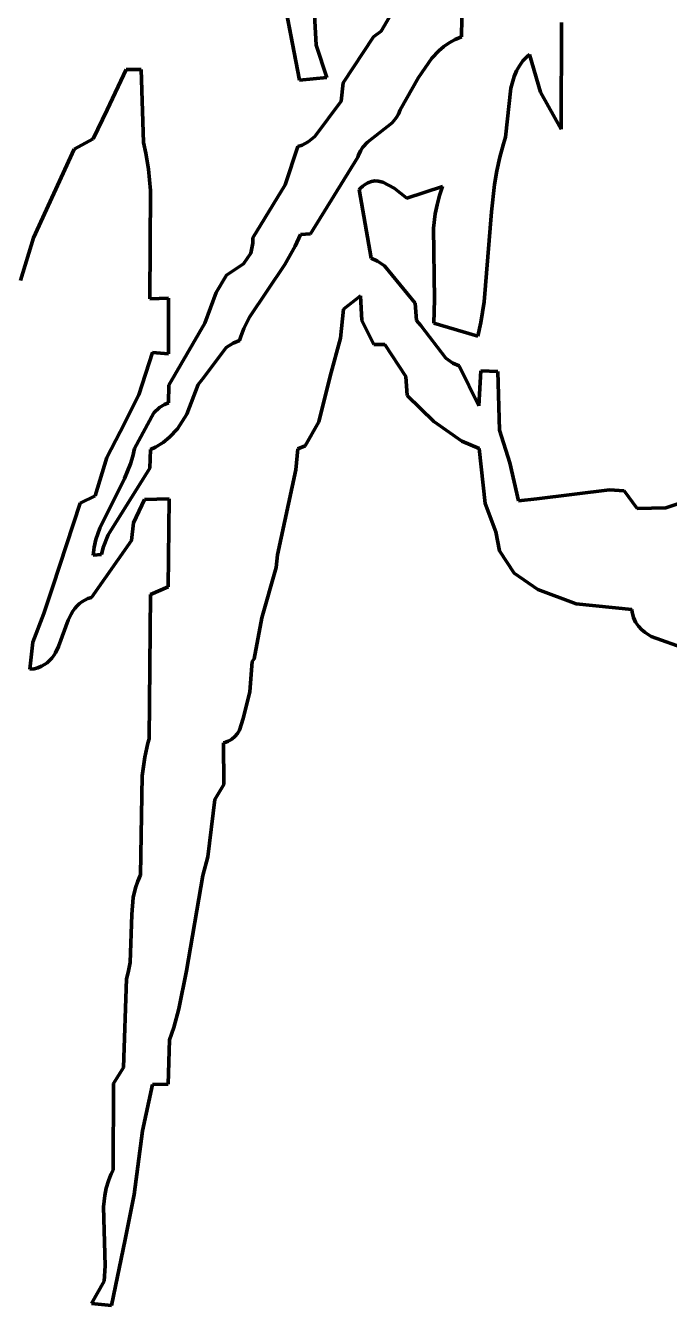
# Model space of a CAD drawing. Header units: millimetres. Extents: x 0 to 7.9, y 0 to 11.
# Drawn here: x 4.019 to 4.996, y 1.93 to 3.872 of the extents above; entities that cross this region are included whole.
import ezdxf

# ---------------------------------------------------------------- set-up
doc = ezdxf.new("R2010")
doc.units = ezdxf.units.MM
doc.layers.add('color#010101ff', color=7, linetype='CONTINUOUS', lineweight=100)
doc.layers.add('color#ffffffff', color=7, linetype='CONTINUOUS', lineweight=100)

msp = doc.modelspace()

# ---------------------------------------------------------------- linework, layer by layer
at = {"layer": 'color#010101ff'}
for p, q in [((4.4024, 3.9586), (4.435, 3.7894)), ((4.5932, 3.9227), (4.5589, 3.8635)), ((4.4602, 3.8424), (4.4576, 3.8885)), ((4.6808, 3.855), (4.6814, 3.8833)), ((4.8327, 3.8766), (4.8319, 3.7149)), ((4.5473, 3.8549), (4.5013, 3.7855)), ((4.5589, 3.8635), (4.5473, 3.8549)), ((4.6539, 3.8402), (4.6621, 3.846)), ((4.6621, 3.846), (4.6711, 3.851)), ((4.6711, 3.851), (4.6808, 3.855)), ((4.4765, 3.7936), (4.4602, 3.8424)), ((4.6358, 3.8229), (4.6462, 3.8338)), ((4.6462, 3.8338), (4.6539, 3.8402)), ((4.7838, 3.8283), (4.7802, 3.8252)), ((4.8004, 3.7711), (4.7838, 3.8283)), ((4.6153, 3.7936), (4.6358, 3.8229)), ((4.7685, 3.8111), (4.7641, 3.8033)), ((4.7739, 3.8184), (4.7685, 3.8111)), ((4.7802, 3.8252), (4.7739, 3.8184)), ((4.1716, 3.8056), (4.1428, 3.7442)), ((4.1942, 3.8056), (4.1716, 3.8056)), ((4.1978, 3.6945), (4.1942, 3.8056)), ((4.435, 3.7894), (4.4765, 3.7936)), ((4.5878, 3.7445), (4.6153, 3.7936)), ((4.7605, 3.795), (4.7553, 3.7773)), ((4.7641, 3.8033), (4.7605, 3.795)), ((4.5013, 3.7855), (4.4982, 3.7576)), ((4.7553, 3.7773), (4.7474, 3.7028)), ((4.8319, 3.7149), (4.8004, 3.7711)), ((4.4982, 3.7576), (4.458, 3.7038)), ((4.1428, 3.7442), (4.1218, 3.7001)), ((4.5753, 3.7243), (4.5817, 3.732)), ((4.5817, 3.732), (4.5852, 3.7379)), ((4.5852, 3.7379), (4.5878, 3.7445)), ((4.5379, 3.6951), (4.5753, 3.7243)), ((4.1218, 3.7001), (4.0927, 3.6844)), ((4.2016, 3.6785), (4.1978, 3.6945)), ((4.4388, 3.6909), (4.432, 3.6886)), ((4.4477, 3.6956), (4.4388, 3.6909)), ((4.458, 3.7038), (4.4477, 3.6956)), ((4.5311, 3.6877), (4.5379, 3.6951)), ((4.7442, 3.6927), (4.7387, 3.6723)), ((4.7474, 3.7028), (4.7442, 3.6927)), ((4.0927, 3.6844), (4.031, 3.5501)), ((4.2056, 3.6543), (4.2016, 3.6785)), ((4.432, 3.6886), (4.4132, 3.6305)), ((4.4514, 3.5563), (4.5233, 3.6722)), ((4.5233, 3.6722), (4.5245, 3.6757)), ((4.5245, 3.6757), (4.5274, 3.682)), ((4.5274, 3.682), (4.5311, 3.6877)), ((4.7387, 3.6723), (4.7343, 3.6518)), ((4.2085, 3.6217), (4.2056, 3.6543)), ((4.7343, 3.6518), (4.7309, 3.6311)), ((4.5387, 3.6335), (4.5334, 3.6304)), ((4.5439, 3.6354), (4.5387, 3.6335)), ((4.549, 3.6363), (4.5439, 3.6354)), ((4.554, 3.6362), (4.549, 3.6363)), ((4.5614, 3.6345), (4.554, 3.6362)), ((4.5784, 3.6252), (4.5614, 3.6345)), ((4.2076, 3.4573), (4.2085, 3.6217)), ((4.4132, 3.6305), (4.3641, 3.5502)), ((4.5281, 3.626), (4.5254, 3.6232)), ((4.5254, 3.6232), (4.5437, 3.519)), ((4.5308, 3.6283), (4.5281, 3.626)), ((4.5334, 3.6304), (4.5308, 3.6283)), ((4.5976, 3.6103), (4.5784, 3.6252)), ((4.652, 3.6277), (4.5976, 3.6103)), ((4.6435, 3.6002), (4.6472, 3.6141)), ((4.6472, 3.6141), (4.652, 3.6277)), ((4.7309, 3.6311), (4.7262, 3.5893)), ((4.6408, 3.5862), (4.6435, 3.6002)), ((4.6383, 3.5649), (4.6408, 3.5862)), ((4.7262, 3.5893), (4.7153, 3.4527)), ((4.4283, 3.5375), (4.4361, 3.5552)), ((4.4361, 3.5552), (4.4514, 3.5563)), ((4.6397, 3.4563), (4.6383, 3.5649)), ((4.031, 3.5501), (4.0111, 3.4853)), ((4.3641, 3.5419), (4.3607, 3.527)), ((4.3641, 3.5502), (4.3641, 3.5419)), ((4.4124, 3.5097), (4.4283, 3.5375)), ((4.3607, 3.527), (4.35, 3.5106)), ((4.5437, 3.519), (4.5531, 3.5148)), ((4.35, 3.5106), (4.3242, 3.4934)), ((4.3591, 3.4297), (4.4124, 3.5097)), ((4.5531, 3.5148), (4.5639, 3.5073)), ((4.5639, 3.5073), (4.6103, 3.4509)), ((4.3242, 3.4934), (4.3082, 3.4669)), ((4.2357, 3.4587), (4.2076, 3.4573)), ((4.2357, 3.3738), (4.2357, 3.4587)), ((4.3082, 3.4669), (4.2913, 3.4206)), ((4.5272, 3.4619), (4.5016, 3.4418)), ((4.5292, 3.4244), (4.5272, 3.4619)), ((4.5016, 3.4418), (4.4972, 3.3976)), ((4.6103, 3.4509), (4.6124, 3.4244)), ((4.6388, 3.4204), (4.6397, 3.4563)), ((4.7153, 3.4527), (4.7102, 3.4215)), ((4.2913, 3.4206), (4.2364, 3.3264)), ((4.3505, 3.4124), (4.3591, 3.4297)), ((4.5478, 3.3884), (4.5292, 3.4244)), ((4.6124, 3.4244), (4.6187, 3.4169)), ((4.7056, 3.4009), (4.6388, 3.4204)), ((4.7102, 3.4215), (4.7056, 3.4009)), ((4.3437, 3.394), (4.3458, 3.4003)), ((4.3458, 3.4003), (4.3505, 3.4124)), ((4.6187, 3.4169), (4.6568, 3.3672)), ((4.289, 3.3374), (4.3237, 3.3834)), ((4.3237, 3.3834), (4.3343, 3.3904)), ((4.3343, 3.3904), (4.3437, 3.394)), ((4.4972, 3.3976), (4.4811, 3.3403)), ((4.5642, 3.3882), (4.5478, 3.3884)), ((4.5962, 3.3396), (4.5642, 3.3882)), ((4.1909, 3.312), (4.2117, 3.3761)), ((4.2117, 3.3761), (4.2357, 3.3738)), ((4.6568, 3.3672), (4.6676, 3.3599)), ((4.6676, 3.3599), (4.677, 3.356)), ((4.677, 3.356), (4.7068, 3.295)), ((4.7068, 3.295), (4.71, 3.3481)), ((4.71, 3.3481), (4.736, 3.347)), ((4.736, 3.347), (4.7385, 3.2583)), ((4.2364, 3.3264), (4.2361, 3.2995)), ((4.2639, 3.2823), (4.2812, 3.3272)), ((4.2812, 3.3272), (4.289, 3.3374)), ((4.4811, 3.3403), (4.464, 3.271)), ((4.598, 3.311), (4.5962, 3.3396)), ((4.1627, 3.2556), (4.1909, 3.312)), ((4.6387, 3.2712), (4.598, 3.311)), ((4.2135, 3.2843), (4.1844, 3.2305)), ((4.2221, 3.2924), (4.2135, 3.2843)), ((4.23, 3.2971), (4.2221, 3.2924)), ((4.2361, 3.2995), (4.23, 3.2971)), ((4.2495, 3.2601), (4.2639, 3.2823)), ((4.464, 3.271), (4.4433, 3.2344)), ((4.6812, 3.2416), (4.6387, 3.2712)), ((4.1423, 3.2166), (4.1627, 3.2556)), ((4.2276, 3.2392), (4.2376, 3.2474)), ((4.2376, 3.2474), (4.2495, 3.2601)), ((4.7385, 3.2583), (4.754, 3.2088)), ((4.1844, 3.2305), (4.1817, 3.2187)), ((4.2076, 3.2005), (4.2084, 3.2288)), ((4.2084, 3.2288), (4.2164, 3.2324)), ((4.2164, 3.2324), (4.2276, 3.2392)), ((4.4324, 3.2296), (4.4294, 3.1982)), ((4.4433, 3.2344), (4.4324, 3.2296)), ((4.7076, 3.2304), (4.6812, 3.2416)), ((4.7164, 3.1468), (4.7076, 3.2304)), ((4.1244, 3.1584), (4.1423, 3.2166)), ((4.1781, 3.2072), (4.1689, 3.1849)), ((4.1817, 3.2187), (4.1781, 3.2072)), ((4.754, 3.2088), (4.7674, 3.1511)), ((4.1441, 3.0993), (4.2076, 3.2005)), ((4.4294, 3.1982), (4.4013, 3.0688)), ((4.1689, 3.1849), (4.1315, 3.1092)), ((4.7951, 3.1537), (4.9052, 3.1677)), ((4.9052, 3.1677), (4.9276, 3.1663)), ((4.9276, 3.1663), (4.9471, 3.1392)), ((4.0602, 3.0207), (4.1017, 3.1474)), ((4.1017, 3.1474), (4.1244, 3.1584)), ((4.1996, 3.1527), (4.1829, 3.1176)), ((4.2368, 3.154), (4.1996, 3.1527)), ((4.2353, 3.0203), (4.2368, 3.154)), ((4.7326, 3.1039), (4.7164, 3.1468)), ((4.7674, 3.1511), (4.7951, 3.1537)), ((4.9907, 3.1404), (5.0416, 3.1569)), ((4.9471, 3.1392), (4.9907, 3.1404)), ((4.1315, 3.1092), (4.1258, 3.0922)), ((4.1829, 3.1176), (4.1797, 3.0909)), ((4.1797, 3.0909), (4.1192, 3.0043)), ((4.1258, 3.0922), (4.1231, 3.0805)), ((4.1368, 3.0799), (4.1441, 3.0993)), ((4.7383, 3.075), (4.7326, 3.1039)), ((4.1231, 3.0805), (4.1215, 3.0684)), ((4.1215, 3.0684), (4.134, 3.0697)), ((4.134, 3.0697), (4.1368, 3.0799)), ((4.4013, 3.0688), (4.3991, 3.0499)), ((4.7605, 3.0409), (4.7383, 3.075)), ((4.3991, 3.0499), (4.3775, 2.9736)), ((4.7965, 3.0165), (4.7605, 3.0409)), ((4.0465, 2.9798), (4.0602, 3.0207)), ((4.2087, 3.0086), (4.2353, 3.0203)), ((4.8548, 2.9945), (4.7965, 3.0165)), ((4.0968, 2.9912), (4.0936, 2.9874)), ((4.1004, 2.9946), (4.0968, 2.9912)), ((4.1043, 2.9977), (4.1004, 2.9946)), ((4.1088, 3.0004), (4.1043, 2.9977)), ((4.1137, 3.0026), (4.1088, 3.0004)), ((4.1192, 3.0043), (4.1137, 3.0026)), ((4.2067, 2.7899), (4.2087, 3.0086)), ((4.939, 2.9859), (4.8548, 2.9945)), ((4.0302, 2.9363), (4.0465, 2.9798)), ((4.0883, 2.979), (4.0838, 2.9697)), ((4.0908, 2.9833), (4.0883, 2.979)), ((4.0936, 2.9874), (4.0908, 2.9833)), ((4.3775, 2.9736), (4.3658, 2.9113)), ((4.9397, 2.9817), (4.939, 2.9859)), ((4.9406, 2.9777), (4.9397, 2.9817)), ((4.9418, 2.9739), (4.9406, 2.9777)), ((4.9433, 2.9703), (4.9418, 2.9739)), ((4.0838, 2.9697), (4.0692, 2.9296)), ((4.945, 2.967), (4.9433, 2.9703)), ((4.9491, 2.9609), (4.945, 2.967)), ((4.9539, 2.9556), (4.9491, 2.9609)), ((4.9594, 2.9509), (4.9539, 2.9556)), ((4.0256, 2.8952), (4.0302, 2.9363)), ((4.9688, 2.945), (4.9594, 2.9509)), ((5.0226, 2.9257), (4.9688, 2.945)), ((4.0619, 2.9162), (4.0589, 2.9122)), ((4.0646, 2.9204), (4.0619, 2.9162)), ((4.0692, 2.9296), (4.0646, 2.9204)), ((4.0319, 2.8962), (4.0256, 2.8952)), ((4.0377, 2.8977), (4.0319, 2.8962)), ((4.0429, 2.8998), (4.0377, 2.8977)), ((4.0476, 2.9023), (4.0429, 2.8998)), ((4.0518, 2.9052), (4.0476, 2.9023)), ((4.0555, 2.9085), (4.0518, 2.9052)), ((4.0589, 2.9122), (4.0555, 2.9085)), ((4.3629, 2.9072), (4.3596, 2.8612)), ((4.3658, 2.9113), (4.3629, 2.9072)), ((4.3596, 2.8612), (4.3494, 2.8204)), ((4.3494, 2.8204), (4.3436, 2.8027)), ((4.3405, 2.7976), (4.3367, 2.7931)), ((4.3436, 2.8027), (4.3405, 2.7976)), ((4.1999, 2.7619), (4.2047, 2.7829)), ((4.2047, 2.7829), (4.2067, 2.7899)), ((4.3231, 2.7849), (4.3195, 2.7839)), ((4.3195, 2.7839), (4.3199, 2.7202)), ((4.3264, 2.7861), (4.3231, 2.7849)), ((4.3293, 2.7876), (4.3264, 2.7861)), ((4.3321, 2.7892), (4.3293, 2.7876)), ((4.3367, 2.7931), (4.3321, 2.7892)), ((4.196, 2.7336), (4.1999, 2.7619)), ((4.1935, 2.5833), (4.196, 2.7336)), ((4.3199, 2.7202), (4.3061, 2.6977)), ((4.3061, 2.6977), (4.2956, 2.6106)), ((4.2956, 2.6106), (4.2879, 2.5823)), ((4.1892, 2.5736), (4.1935, 2.5833)), ((4.1825, 2.5487), (4.1858, 2.5637)), ((4.1858, 2.5637), (4.1892, 2.5736)), ((4.2879, 2.5823), (4.2634, 2.4374)), ((4.1803, 2.5231), (4.1825, 2.5487)), ((4.1778, 2.4504), (4.1803, 2.5231)), ((4.1745, 2.4352), (4.1778, 2.4504)), ((4.1722, 2.4254), (4.1745, 2.4352)), ((4.2634, 2.4374), (4.2518, 2.3799)), ((4.1675, 2.2911), (4.1722, 2.4254)), ((4.2518, 2.3799), (4.2439, 2.3516)), ((4.2439, 2.3516), (4.2375, 2.333)), ((4.2375, 2.333), (4.2355, 2.2656)), ((4.1524, 2.2665), (4.1675, 2.2911)), ((4.1518, 2.135), (4.1524, 2.2665)), ((4.2118, 2.2651), (4.1963, 2.1949)), ((4.2355, 2.2656), (4.2118, 2.2651)), ((4.1963, 2.1949), (4.1839, 2.098)), ((4.1413, 2.1079), (4.1446, 2.1189)), ((4.1446, 2.1189), (4.1467, 2.1244)), ((4.1467, 2.1244), (4.1491, 2.1297)), ((4.1491, 2.1297), (4.1518, 2.135)), ((4.1391, 2.0966), (4.1413, 2.1079)), ((4.1839, 2.098), (4.1699, 2.0299)), ((4.1373, 2.0793), (4.1391, 2.0966)), ((4.1397, 1.99), (4.1373, 2.0793)), ((4.1699, 2.0299), (4.1493, 1.9299)), ((4.1382, 1.9666), (4.1397, 1.99)), ((4.1188, 1.9329), (4.1382, 1.9666)), ((4.1493, 1.9299), (4.1188, 1.9329))]:
    msp.add_line(p, q, dxfattribs=at)
at = {"layer": 'color#ffffffff'}
for p, q in [((4.435, 3.7894), (4.4024, 3.9586)), ((4.5589, 3.8635), (4.5932, 3.9227)), ((4.4576, 3.8885), (4.4602, 3.8424)), ((4.6814, 3.8833), (4.6808, 3.855)), ((4.8319, 3.7149), (4.8327, 3.8766)), ((4.5013, 3.7855), (4.5473, 3.8549)), ((4.5473, 3.8549), (4.5589, 3.8635)), ((4.6621, 3.846), (4.6539, 3.8402)), ((4.6711, 3.851), (4.6621, 3.846)), ((4.6808, 3.855), (4.6711, 3.851)), ((4.4602, 3.8424), (4.4765, 3.7936)), ((4.6462, 3.8338), (4.6358, 3.8229)), ((4.6539, 3.8402), (4.6462, 3.8338)), ((4.7802, 3.8252), (4.7838, 3.8283)), ((4.7838, 3.8283), (4.8004, 3.7711)), ((4.6358, 3.8229), (4.6153, 3.7936)), ((4.7641, 3.8033), (4.7685, 3.8111)), ((4.7685, 3.8111), (4.7739, 3.8184)), ((4.7739, 3.8184), (4.7802, 3.8252)), ((4.1428, 3.7442), (4.1716, 3.8056)), ((4.1716, 3.8056), (4.1942, 3.8056)), ((4.1942, 3.8056), (4.1978, 3.6945)), ((4.4765, 3.7936), (4.435, 3.7894)), ((4.6153, 3.7936), (4.5878, 3.7445)), ((4.7553, 3.7773), (4.7605, 3.795)), ((4.7605, 3.795), (4.7641, 3.8033)), ((4.4982, 3.7576), (4.5013, 3.7855)), ((4.7474, 3.7028), (4.7553, 3.7773)), ((4.8004, 3.7711), (4.8319, 3.7149)), ((4.458, 3.7038), (4.4982, 3.7576)), ((4.1218, 3.7001), (4.1428, 3.7442)), ((4.5817, 3.732), (4.5753, 3.7243)), ((4.5852, 3.7379), (4.5817, 3.732)), ((4.5878, 3.7445), (4.5852, 3.7379)), ((4.5753, 3.7243), (4.5379, 3.6951)), ((4.0927, 3.6844), (4.1218, 3.7001)), ((4.1978, 3.6945), (4.2016, 3.6785)), ((4.432, 3.6886), (4.4388, 3.6909)), ((4.4388, 3.6909), (4.4477, 3.6956)), ((4.4477, 3.6956), (4.458, 3.7038)), ((4.5379, 3.6951), (4.5311, 3.6877)), ((4.7387, 3.6723), (4.7442, 3.6927)), ((4.7442, 3.6927), (4.7474, 3.7028)), ((4.031, 3.5501), (4.0927, 3.6844)), ((4.2016, 3.6785), (4.2056, 3.6543)), ((4.4132, 3.6305), (4.432, 3.6886)), ((4.5233, 3.6722), (4.4514, 3.5563)), ((4.5245, 3.6757), (4.5233, 3.6722)), ((4.5274, 3.682), (4.5245, 3.6757)), ((4.5311, 3.6877), (4.5274, 3.682)), ((4.7343, 3.6518), (4.7387, 3.6723)), ((4.2056, 3.6543), (4.2085, 3.6217)), ((4.7309, 3.6311), (4.7343, 3.6518)), ((4.5334, 3.6304), (4.5387, 3.6335)), ((4.5387, 3.6335), (4.5439, 3.6354)), ((4.5439, 3.6354), (4.549, 3.6363)), ((4.549, 3.6363), (4.554, 3.6362)), ((4.554, 3.6362), (4.5614, 3.6345)), ((4.5614, 3.6345), (4.5784, 3.6252)), ((4.2085, 3.6217), (4.2076, 3.4573)), ((4.3641, 3.5502), (4.4132, 3.6305)), ((4.5254, 3.6232), (4.5281, 3.626)), ((4.5437, 3.519), (4.5254, 3.6232)), ((4.5281, 3.626), (4.5308, 3.6283)), ((4.5308, 3.6283), (4.5334, 3.6304)), ((4.5784, 3.6252), (4.5976, 3.6103)), ((4.5976, 3.6103), (4.652, 3.6277)), ((4.6472, 3.6141), (4.6435, 3.6002)), ((4.652, 3.6277), (4.6472, 3.6141)), ((4.7262, 3.5893), (4.7309, 3.6311)), ((4.6435, 3.6002), (4.6408, 3.5862)), ((4.6408, 3.5862), (4.6383, 3.5649)), ((4.7153, 3.4527), (4.7262, 3.5893)), ((4.4361, 3.5552), (4.4283, 3.5375)), ((4.4514, 3.5563), (4.4361, 3.5552)), ((4.6383, 3.5649), (4.6397, 3.4563)), ((4.0111, 3.4853), (4.031, 3.5501)), ((4.3607, 3.527), (4.3641, 3.5419)), ((4.3641, 3.5419), (4.3641, 3.5502)), ((4.4283, 3.5375), (4.4124, 3.5097)), ((4.35, 3.5106), (4.3607, 3.527)), ((4.5531, 3.5148), (4.5437, 3.519)), ((4.3242, 3.4934), (4.35, 3.5106)), ((4.4124, 3.5097), (4.3591, 3.4297)), ((4.5639, 3.5073), (4.5531, 3.5148)), ((4.6103, 3.4509), (4.5639, 3.5073)), ((4.3082, 3.4669), (4.3242, 3.4934)), ((4.2076, 3.4573), (4.2357, 3.4587)), ((4.2357, 3.4587), (4.2357, 3.3738)), ((4.2913, 3.4206), (4.3082, 3.4669)), ((4.5016, 3.4418), (4.5272, 3.4619)), ((4.5272, 3.4619), (4.5292, 3.4244)), ((4.4972, 3.3976), (4.5016, 3.4418)), ((4.6124, 3.4244), (4.6103, 3.4509)), ((4.6397, 3.4563), (4.6388, 3.4204)), ((4.7102, 3.4215), (4.7153, 3.4527)), ((4.2364, 3.3264), (4.2913, 3.4206)), ((4.3591, 3.4297), (4.3505, 3.4124)), ((4.5292, 3.4244), (4.5478, 3.3884)), ((4.6187, 3.4169), (4.6124, 3.4244)), ((4.6388, 3.4204), (4.7056, 3.4009)), ((4.7056, 3.4009), (4.7102, 3.4215)), ((4.3458, 3.4003), (4.3437, 3.394)), ((4.3505, 3.4124), (4.3458, 3.4003)), ((4.6568, 3.3672), (4.6187, 3.4169)), ((4.3237, 3.3834), (4.289, 3.3374)), ((4.3343, 3.3904), (4.3237, 3.3834)), ((4.3437, 3.394), (4.3343, 3.3904)), ((4.4811, 3.3403), (4.4972, 3.3976)), ((4.5478, 3.3884), (4.5642, 3.3882)), ((4.5642, 3.3882), (4.5962, 3.3396)), ((4.2117, 3.3761), (4.1909, 3.312)), ((4.2357, 3.3738), (4.2117, 3.3761)), ((4.6676, 3.3599), (4.6568, 3.3672)), ((4.677, 3.356), (4.6676, 3.3599)), ((4.7068, 3.295), (4.677, 3.356)), ((4.71, 3.3481), (4.7068, 3.295)), ((4.736, 3.347), (4.71, 3.3481)), ((4.7385, 3.2583), (4.736, 3.347)), ((4.2361, 3.2995), (4.2364, 3.3264)), ((4.2812, 3.3272), (4.2639, 3.2823)), ((4.289, 3.3374), (4.2812, 3.3272)), ((4.464, 3.271), (4.4811, 3.3403)), ((4.5962, 3.3396), (4.598, 3.311)), ((4.1909, 3.312), (4.1627, 3.2556)), ((4.598, 3.311), (4.6387, 3.2712)), ((4.1844, 3.2305), (4.2135, 3.2843)), ((4.2135, 3.2843), (4.2221, 3.2924)), ((4.2221, 3.2924), (4.23, 3.2971)), ((4.23, 3.2971), (4.2361, 3.2995)), ((4.2639, 3.2823), (4.2495, 3.2601)), ((4.4433, 3.2344), (4.464, 3.271)), ((4.6387, 3.2712), (4.6812, 3.2416)), ((4.1627, 3.2556), (4.1423, 3.2166)), ((4.2376, 3.2474), (4.2276, 3.2392)), ((4.2495, 3.2601), (4.2376, 3.2474)), ((4.754, 3.2088), (4.7385, 3.2583)), ((4.1817, 3.2187), (4.1844, 3.2305)), ((4.2084, 3.2288), (4.2076, 3.2005)), ((4.2164, 3.2324), (4.2084, 3.2288)), ((4.2276, 3.2392), (4.2164, 3.2324)), ((4.4294, 3.1982), (4.4324, 3.2296)), ((4.4324, 3.2296), (4.4433, 3.2344)), ((4.6812, 3.2416), (4.7076, 3.2304)), ((4.7076, 3.2304), (4.7164, 3.1468)), ((4.1423, 3.2166), (4.1244, 3.1584)), ((4.1689, 3.1849), (4.1781, 3.2072)), ((4.1781, 3.2072), (4.1817, 3.2187)), ((4.7674, 3.1511), (4.754, 3.2088)), ((4.2076, 3.2005), (4.1441, 3.0993)), ((4.4013, 3.0688), (4.4294, 3.1982)), ((4.1315, 3.1092), (4.1689, 3.1849)), ((4.9052, 3.1677), (4.7951, 3.1537)), ((4.9276, 3.1663), (4.9052, 3.1677)), ((4.9471, 3.1392), (4.9276, 3.1663)), ((4.1017, 3.1474), (4.0602, 3.0207)), ((4.1244, 3.1584), (4.1017, 3.1474)), ((4.1829, 3.1176), (4.1996, 3.1527)), ((4.1996, 3.1527), (4.2368, 3.154)), ((4.2368, 3.154), (4.2353, 3.0203)), ((4.7164, 3.1468), (4.7326, 3.1039)), ((4.7951, 3.1537), (4.7674, 3.1511)), ((5.0416, 3.1569), (4.9907, 3.1404)), ((4.9907, 3.1404), (4.9471, 3.1392)), ((4.1258, 3.0922), (4.1315, 3.1092)), ((4.1797, 3.0909), (4.1829, 3.1176)), ((4.1192, 3.0043), (4.1797, 3.0909)), ((4.1231, 3.0805), (4.1258, 3.0922)), ((4.1441, 3.0993), (4.1368, 3.0799)), ((4.7326, 3.1039), (4.7383, 3.075)), ((4.1215, 3.0684), (4.1231, 3.0805)), ((4.134, 3.0697), (4.1215, 3.0684)), ((4.1368, 3.0799), (4.134, 3.0697)), ((4.3991, 3.0499), (4.4013, 3.0688)), ((4.7383, 3.075), (4.7605, 3.0409)), ((4.3775, 2.9736), (4.3991, 3.0499)), ((4.7605, 3.0409), (4.7965, 3.0165)), ((4.0602, 3.0207), (4.0465, 2.9798)), ((4.2353, 3.0203), (4.2087, 3.0086)), ((4.7965, 3.0165), (4.8548, 2.9945)), ((4.0936, 2.9874), (4.0968, 2.9912)), ((4.0968, 2.9912), (4.1004, 2.9946)), ((4.1004, 2.9946), (4.1043, 2.9977)), ((4.1043, 2.9977), (4.1088, 3.0004)), ((4.1088, 3.0004), (4.1137, 3.0026)), ((4.1137, 3.0026), (4.1192, 3.0043)), ((4.2087, 3.0086), (4.2067, 2.7899)), ((4.8548, 2.9945), (4.939, 2.9859)), ((4.0465, 2.9798), (4.0302, 2.9363)), ((4.0838, 2.9697), (4.0883, 2.979)), ((4.0883, 2.979), (4.0908, 2.9833)), ((4.0908, 2.9833), (4.0936, 2.9874)), ((4.3658, 2.9113), (4.3775, 2.9736)), ((4.939, 2.9859), (4.9397, 2.9817)), ((4.9397, 2.9817), (4.9406, 2.9777)), ((4.9406, 2.9777), (4.9418, 2.9739)), ((4.9418, 2.9739), (4.9433, 2.9703)), ((4.0692, 2.9296), (4.0838, 2.9697)), ((4.9433, 2.9703), (4.945, 2.967)), ((4.945, 2.967), (4.9491, 2.9609)), ((4.9491, 2.9609), (4.9539, 2.9556)), ((4.9539, 2.9556), (4.9594, 2.9509)), ((4.0302, 2.9363), (4.0256, 2.8952)), ((4.9594, 2.9509), (4.9688, 2.945)), ((4.9688, 2.945), (5.0226, 2.9257)), ((4.0589, 2.9122), (4.0619, 2.9162)), ((4.0619, 2.9162), (4.0646, 2.9204)), ((4.0646, 2.9204), (4.0692, 2.9296)), ((4.0256, 2.8952), (4.0319, 2.8962)), ((4.0319, 2.8962), (4.0377, 2.8977)), ((4.0377, 2.8977), (4.0429, 2.8998)), ((4.0429, 2.8998), (4.0476, 2.9023)), ((4.0476, 2.9023), (4.0518, 2.9052)), ((4.0518, 2.9052), (4.0555, 2.9085)), ((4.0555, 2.9085), (4.0589, 2.9122)), ((4.3596, 2.8612), (4.3629, 2.9072)), ((4.3629, 2.9072), (4.3658, 2.9113)), ((4.3494, 2.8204), (4.3596, 2.8612)), ((4.3436, 2.8027), (4.3494, 2.8204)), ((4.3367, 2.7931), (4.3405, 2.7976)), ((4.3405, 2.7976), (4.3436, 2.8027)), ((4.2047, 2.7829), (4.1999, 2.7619)), ((4.2067, 2.7899), (4.2047, 2.7829)), ((4.3195, 2.7839), (4.3231, 2.7849)), ((4.3199, 2.7202), (4.3195, 2.7839)), ((4.3231, 2.7849), (4.3264, 2.7861)), ((4.3264, 2.7861), (4.3293, 2.7876)), ((4.3293, 2.7876), (4.3321, 2.7892)), ((4.3321, 2.7892), (4.3367, 2.7931)), ((4.1999, 2.7619), (4.196, 2.7336)), ((4.196, 2.7336), (4.1935, 2.5833)), ((4.3061, 2.6977), (4.3199, 2.7202)), ((4.2956, 2.6106), (4.3061, 2.6977)), ((4.2879, 2.5823), (4.2956, 2.6106)), ((4.1935, 2.5833), (4.1892, 2.5736)), ((4.1858, 2.5637), (4.1825, 2.5487)), ((4.1892, 2.5736), (4.1858, 2.5637)), ((4.2634, 2.4374), (4.2879, 2.5823)), ((4.1825, 2.5487), (4.1803, 2.5231)), ((4.1803, 2.5231), (4.1778, 2.4504)), ((4.1778, 2.4504), (4.1745, 2.4352)), ((4.1745, 2.4352), (4.1722, 2.4254)), ((4.2518, 2.3799), (4.2634, 2.4374)), ((4.1722, 2.4254), (4.1675, 2.2911)), ((4.2439, 2.3516), (4.2518, 2.3799)), ((4.2375, 2.333), (4.2439, 2.3516)), ((4.2355, 2.2656), (4.2375, 2.333)), ((4.1675, 2.2911), (4.1524, 2.2665)), ((4.1524, 2.2665), (4.1518, 2.135)), ((4.1963, 2.1949), (4.2118, 2.2651)), ((4.2118, 2.2651), (4.2355, 2.2656)), ((4.1839, 2.098), (4.1963, 2.1949)), ((4.1446, 2.1189), (4.1413, 2.1079)), ((4.1467, 2.1244), (4.1446, 2.1189)), ((4.1491, 2.1297), (4.1467, 2.1244)), ((4.1518, 2.135), (4.1491, 2.1297)), ((4.1413, 2.1079), (4.1391, 2.0966)), ((4.1699, 2.0299), (4.1839, 2.098)), ((4.1391, 2.0966), (4.1373, 2.0793)), ((4.1373, 2.0793), (4.1397, 1.99)), ((4.1493, 1.9299), (4.1699, 2.0299)), ((4.1397, 1.99), (4.1382, 1.9666)), ((4.1382, 1.9666), (4.1188, 1.9329)), ((4.1188, 1.9329), (4.1493, 1.9299))]:
    msp.add_line(p, q, dxfattribs=at)

doc.saveas('drawing.dxf')
